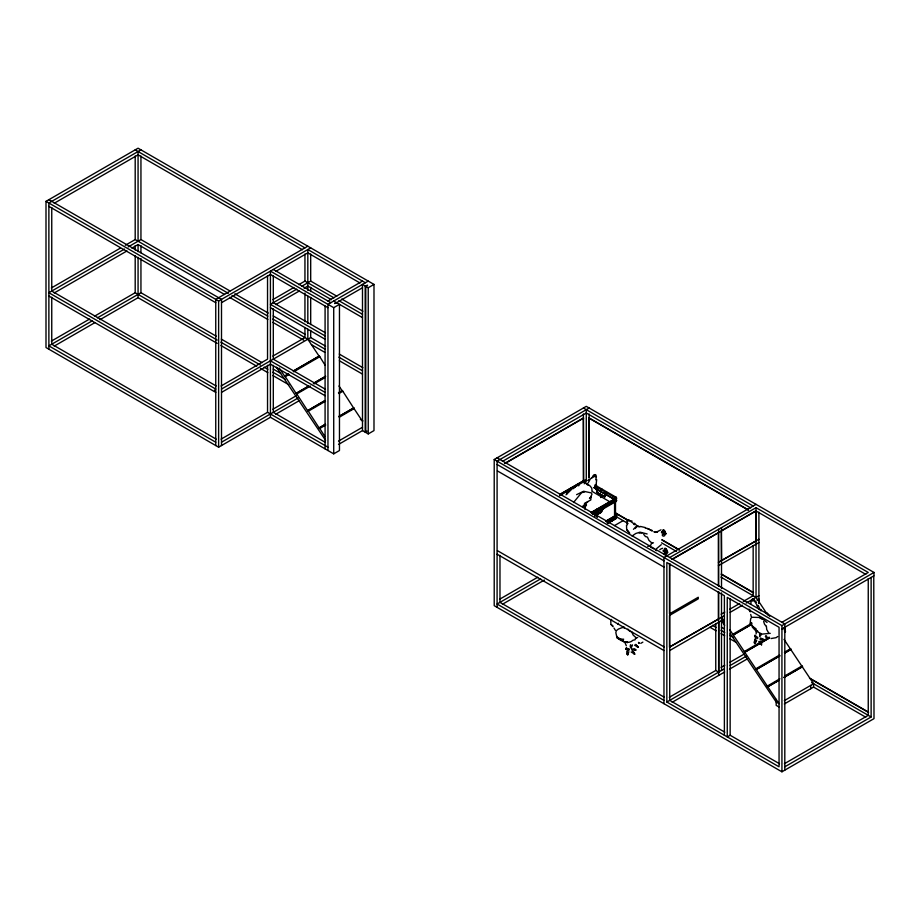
<?xml version="1.0" encoding="UTF-8"?>
<svg xmlns="http://www.w3.org/2000/svg" width="920" height="920" viewBox="0 0 920 920"><rect width="100%" height="100%" fill="white"/><g stroke="black" fill="none" stroke-linecap="round" stroke-linejoin="round"><path stroke-width="1.38" d="M631.764 649.991L634.777 650.164L635.122 649.508M585.039 509.599L585.246 505.942L584.568 505.183M614.594 499.606L605.544 494.385L604.808 496.811L597.471 492.602L597.137 488.462M601.634 508.921L601.024 512.44L594.803 515.867M606.211 493.994C604.946 493.614 603.784 497.789 605.026 496.397M766.693 637.41L766.716 636.272M628.877 651.659L627.808 654.879M632.247 644.713L631.178 647.944M663.481 530.656L663.285 529.69L662.998 530.932M665.206 549.091L665.022 548.124L664.723 549.366M765.118 612.524L767.303 612.996L768.338 614.801M755.101 640.205L755.676 635.421M663.366 531.162L663.952 530.012L663.561 530.495M665.091 549.596L665.678 548.447L665.309 548.998M752.951 601.047L752.111 600.599L752.272 599.242L754.216 600.829M763.197 639.457L762.692 640.205L759.92 639.205M664.7 533.014L664.849 532.082M615.227 517.201L615.227 517.534A2.231 1.288 0 0 1 614.779 518.144L614.779 518.282M616.504 515.602L616.515 515.073A3.404 1.966 0 0 0 615.549 513.923L614.594 514.441M596.263 489.382L597.275 488.83L597.333 492.683L596.206 489.003L593.952 487.692M594.619 476.629L595.608 476.502L595.815 475.111L592.089 477.859M665.712 549.93L665.953 549.102M663.182 530.265L663.458 530.139M664.907 548.699L665.183 548.573M576.587 494.661L583.602 491.268L591.491 492.936L591.962 494.454L590.928 496.213L590.824 499.951L584.407 503.447M664.516 532.07L664.654 531.001L665.24 531.645M666.241 550.505L666.379 549.435L666.966 550.079M600.932 512.325L601.967 508.702L614.422 501.515L615.319 502.032L614.422 501.365L592.595 513.969L592.595 511.945L614.422 499.341M759.563 633.627L759.747 636.134M627.106 651.659L626.831 653.74L627.647 654.879M630.476 644.713L630.2 646.806L631.016 647.944M578.691 485.841C580.313 483.391 577.518 482.758 577.024 485.139L573.355 488.669M601.312 511.773L602.876 509.22L601.83 508.633L601.83 506.609L602.726 507.138M756.723 640.331L754.768 643.632M623.668 639.193L619.873 639.273L617.09 638.181L615.848 632.684L616.296 630.706L618.412 629.05L624.001 626.934M583.487 507.242L585.246 505.942M597.39 514.441L597.068 517.074M785.013 629.602L784.576 629.119M758.666 609.373L760.644 609.431L760.966 610.891M664.125 531.863L664.654 531.001L664.769 531.679M665.85 550.298L666.379 549.435L666.494 550.114M601.255 511.911L595.159 515.165M605.153 496.524L606.027 494.741M755.056 639.779L754.181 642.091L754.607 643.574M601.53 511.911L602.634 509.473L601.542 508.806M663.745 531.024L664.263 530.403M665.47 549.458L665.988 548.837M592.031 490.578C592.905 486.174 586.373 483.92 584.993 482.126M594.09 476.215L593.871 475.191L595.113 474.582L595.033 475.789L595.815 475.111M761.484 634.271L759.897 636.18M582.693 506.943L583.935 505.103M763.048 640.113L763.933 640.377M588.133 482.897L589.651 480.332M755.929 636.479L757.217 637.744L756.849 638.836M573.539 502.492L581.612 492.66L584.441 492.004M589.478 498.536L589.973 497.789M637.744 646.323L637.088 646.702M634.397 653.246L633.731 653.821M594.654 486.933L596.356 484.403M566.018 494.81L572.24 488.727M604.842 496.777L604.911 496.524M574.471 487.347L576.828 485.633M594.941 515.947L601.404 512.083M664.424 534.175C666.471 535.555 662.262 537.384 662.446 535.037M666.149 552.609C668.529 553.322 664.033 556.186 664.171 553.472M784.656 628.59L784.311 627.842M784.967 629.706C785.381 628.44 784.886 630.2 784.242 629.234M635.122 650.037L636.099 650.095L634.777 649.152M661.284 544.674L656.581 548.63M584.188 483.805L585.016 482.942M618.505 623.311L617.688 624.013M596.114 484.414L596.689 479.676L595.792 479.815L596.39 476.675L595.608 476.502M584.764 506.805L586.362 505.54M587.822 480.585L588.765 479.653M593.319 476.238L589.133 480.182M591.215 496.869L590.18 497.536M587.846 501.779L584.74 504.298M777.71 636.525L776.066 637.698L771.063 638.537M279.208 368.034L284.602 376.142L288.512 373.819M308.441 386.285L296.102 393.403L284.82 375.947M293.238 371.151L319.343 356.017L325.105 365.171M296.102 393.403L308.648 386.101M324.875 400.706L307.613 410.676L296.32 393.219M307.613 410.676L325.082 400.522M325.277 424.384L319.113 427.938L307.82 410.481M338.433 392.874L342.355 390.551L353.636 408.008L338.836 416.553M319.113 427.938L325.496 424.189M324.909 436.643L319.332 427.754M353.636 408.008L362.491 421.291M750.743 624.806L733.263 634.961L751.766 624.278M767.797 615.02L767.556 614.169M769.649 637.801L744.774 652.222L769.431 637.985M766.567 636.387L765.762 636.732M761.449 643.816L760.644 644.172M779.918 655.776L756.274 669.495L779.7 655.971M790.349 648.887L791.016 649.37L784.633 653.119M779.091 680.168L767.774 686.757L778.872 680.351M801.849 666.149L802.516 666.644L783.806 677.511M647.749 546.411L650.911 545.077L651.325 543.433L653.487 542.8M633.466 529.31L636.26 526.412L638.618 526.665M632.074 536.003L635.8 533.485L639.998 532.162L647.139 533.957M664.044 534.06L663.205 533.404L664.505 531.863M665.769 552.495L664.93 551.839L666.034 550.344M642.861 642.148L640.803 643.333M626.462 648.669L625.761 649.071M614.56 501.434L614.779 501.147A2.185 1.265 0 0 0 614.813 499.606M614.56 516.258L614.779 516.108A2.231 1.288 0 0 0 615.227 515.51L615.227 515.177A2.139 1.23 0 0 0 614.962 514.717M659.789 549.712L661.319 548.722M270.423 417.3L270.423 271.124L333.718 307.671L339.468 304.347L339.468 450.524L333.718 453.847L270.423 417.3L218.626 447.2L46 347.541L46 201.353L138.069 148.201L373.991 284.418L373.991 430.594L368.241 433.918L365.757 432.48L365.757 286.304L367.597 285.246L365.183 285.97L362.491 284.418L362.491 430.594L338.514 444.44M140.944 149.868L48.875 203.021L48.875 349.197M54.222 203.262L138.069 154.847L302.473 249.768M51.347 287.971L120.393 248.112M125.327 245.26L135.194 239.568L228.309 293.319M124.51 249.055L48.875 292.721L215.751 389.068M128.202 246.916L140.944 239.568L229.942 290.95M54.222 292.962L126.971 250.953M131.905 248.112L138.069 244.547L224.595 294.503M51.347 341.136L89.573 319.067M94.495 316.216L135.194 292.721L217.177 340.055M92.448 320.723L48.875 345.874L215.751 442.221M97.382 317.872L140.944 292.721L216.349 336.26M54.222 346.115L94.909 322.621M99.843 319.769L138.069 297.7L217.177 343.378M307.82 246.203L215.751 299.368L215.751 445.544M46 201.353L218.626 301.024L310.695 247.871M221.501 302.691L270.423 274.447L327.957 307.671M275.758 271.365L307.82 252.85L360.007 282.98M272.883 299.598L293.848 287.5M298.781 284.648L304.945 281.094L333.914 297.815M296.723 289.156L270.423 304.347L325.082 335.915M301.656 286.315L310.695 281.094L336.789 296.159M275.758 304.589L299.195 291.065M304.117 288.213L307.82 286.074L331.43 299.702M327.957 301.024L362.491 281.094M368.241 281.094L327.957 304.347L327.957 450.524M336.11 302.967L362.491 287.741M365.757 286.304L368.241 287.741L373.991 284.418M221.076 385.997L267.536 359.168L267.536 275.62M272.883 356.086L304.945 337.571L304.945 327.52M221.501 389.068L310.695 337.571L325.611 346.184M221.501 392.391L270.423 364.147L325.082 395.715M293.445 370.967L319.343 356.017M284.602 376.142L288.305 374.003M285.05 376.809L288.972 374.486M293.687 371.829L319.792 356.695M313.582 383.249L324.679 376.843M313.363 383.445L325.703 376.315M296.55 394.082L310.339 386.066M314.03 383.928L325.128 377.522M221.076 439.15L267.536 412.321L327.957 447.2M272.883 409.239L296.309 395.715M221.501 442.221L297.953 398.084M275.758 414.218L299.195 400.695M338.652 392.69L342.355 390.551M308.062 411.343L325.53 401.189M338.882 393.553L342.803 391.23M339.054 416.357L353.855 407.824M319.562 428.616L325.726 425.051M339.284 417.22L354.303 408.491M338.514 441.117L362.491 427.271M362.491 430.594L365.183 432.147L367.022 431.089M873.77 575.92L874 718.646L781.931 771.799L494.212 605.682L494.212 459.505L586.281 406.353L874 572.458L874 575.782L781.931 628.935M589.156 408.008L497.087 461.161L497.087 607.349M502.435 461.403L586.281 412.999L750.685 507.909M504.493 463.542L583.406 417.979L583.636 482.183M505.954 462.955L583.636 418.105M497.432 470.936L664.309 567.284M588.926 477.917L589.156 417.979L748.615 510.036M559.555 494.557L583.142 480.941A3.473 2.012 0 0 1 586.511 480.401M586.511 480.539A3.473 2.012 0 0 0 583.153 481.091L561.142 493.775L562.051 494.304M559.647 495.696L570.515 489.428M575.471 486.565L584.142 481.562A2.185 1.265 0 0 1 585.591 481.229M597.275 486.381L596.206 486.829L596.356 488.934M604.313 496.731L597.195 492.625L604.681 496.558M497.432 550.666L664.309 647.013M605.544 492.223L605.544 494.247L605.406 492.142L606.464 491.682M596.401 489.267L605.072 494.281L606.13 493.66M590.881 512.624L614.617 498.904A1.989 1.15 0 0 0 614.652 497.501M591.917 513.233L615.491 499.617A3.473 2.012 0 0 0 615.56 496.777L615.537 496.926A3.473 2.012 0 0 1 615.48 499.755M593.504 514.487L615.491 501.791A3.473 2.012 0 0 0 615.848 499.146M594.665 515.648L600.679 512.175M605.82 521.157L614.422 516.189L615.469 516.775M605.82 521.306L614.422 516.338L615.319 516.856M606.717 521.824L615.491 516.615A3.473 2.012 0 0 0 615.56 513.774L615.376 513.682M607.131 522.721L614.56 518.431L614.594 497.294M607.947 523.146L615.491 518.788A3.553 2.047 0 0 0 616.504 517.626L616.538 515.28L615.238 515.28L616.526 515.395M608.051 523.227L615.491 518.926A3.473 2.012 0 0 0 615.848 516.281M614.537 525.584L623.116 520.639M499.56 599.276L537.786 577.208M540.661 578.875L497.087 604.026L663.964 700.373M502.435 604.256L544.364 580.06M756.033 504.355L663.964 557.509L663.964 703.696M669.725 557.509L756.033 507.679L868.25 572.458L781.931 622.299M671.933 559.291L718.635 532.599M721.51 560.832L721.28 530.805L755.803 510.864L865.777 574.356M672.163 559.417L756.033 511.002M721.28 560.705L756.033 540.903M758.908 539.235L718.405 562.361M758.908 542.558L718.405 565.685M625.738 648.428L626.359 648.163M627.681 648.439L627.049 649.06L626.462 647.703M721.096 614.226L724.799 612.087M729.732 609.247L739.599 603.554M743.291 601.415L753.158 595.723L753.158 545.433M669.495 563.569L669.495 613.858L698.269 597.241L698.269 598.839L669.495 615.457L669.495 647.082L718.635 618.976M723.971 615.894L669.495 647.082M730.146 612.329L742.474 605.21M746.178 603.071L758.908 595.723M669.725 650.532L721.51 620.632L723.913 622.023M756.918 600.196L758.908 599.035M494.212 459.505L781.931 625.611L874 572.458M769.2 637.123L744.314 651.556L744.981 652.038M669.288 697.291L715.76 670.473L718.635 672.129M721.096 667.38L724.799 665.252M729.732 662.4L744.533 653.856M724.385 735.252L724.385 595.711L666.839 562.499L666.839 702.029L723.971 669.047M730.146 665.482L746.178 656.236M672.163 702.282L724.661 671.968M729.491 669.185L747.592 658.731M779.47 655.109L755.826 668.817L756.493 669.311M784.404 652.257L790.567 648.703M784.852 652.935L791.016 649.37M779.872 678.776L767.326 686.09L767.993 686.573M784.806 675.935L802.067 665.965M784.024 677.315L802.516 666.644M784.323 700.649L813.579 683.755L784.035 639.4M779.47 763.726L730.146 735.252L727.26 736.908L727.26 597.379L779.056 627.279L779.056 766.808L666.839 702.029M784.323 703.972L813.579 687.079L865.766 717.209M784.392 763.726L868.25 715.323L868.25 578.634M784.806 766.808L871.125 716.979L871.125 577.449M593.032 475.766L595.113 474.582M655.661 532.45L661.008 529.828M583.107 481.102L584.384 481.447A1.989 1.15 0 0 1 585.591 481.194M631.522 647.116L630.614 647.116M627.359 654.281L628.164 654.062M635.226 528.54L636.168 527.39M760.357 610.247L760.644 609.431M637.709 637.502L635.547 638.135L635.133 639.779L633.018 640.228C630.453 642.85 625.956 642.953 622.886 641.274M645.207 527.965L648.45 528.781L652.073 531.104M611.673 619.459L610.754 619.838L610.891 624.323L612.915 625.91M584.154 505.241L585.35 504.769M754.664 635.341L755.343 635.329M642.045 532.956L639.205 533.082M568.272 491.257L569.101 491.004M625.634 641.884L623.484 641.665M661.882 548.492L662.733 548.262M760.472 635.398L759.609 635.11M755.343 642.85L754.469 642.551M585.867 504.528L586.488 504.712M628.314 650.555L628.613 649.267L627.21 648.611L627.325 652.119M654.741 532.278L657.535 532.082L655.994 532.151M752.111 600.599L751.134 600.622L750.881 603.773L749.834 603.485M615.238 517.431L616.515 517.097A3.404 1.966 0 0 0 615.836 516.143M630.729 647.335L631.407 647.335M628.004 654.131L627.244 654.062M770.235 633.362L762.047 634.098L756.24 631.235M631.764 648.968L633.466 649.025M753.204 599.897L753.986 599.943L753.031 598.966L752.813 600.116L752.272 599.242M638.514 643.045L639.469 643.16L638.514 642.367M624.45 627.888L623.024 627.567M666.908 553.104L664.297 552.747L664.067 553.598M664.481 534.485L662.572 534.313L662.331 535.164M640.4 526.424L645.449 527.597M647.116 528.505L652.303 530.541M629.751 533.324L626.669 529.609L626.531 525.124L627.452 524.756L626.773 521.893L627.567 521.329L627.325 520.087L629.464 520.547M627.325 520.087L632.097 521.111M623.438 640.205L619.194 638.687M588.179 485.334L586.351 484M755.274 629.74L755.952 629.901M625.876 649.094L627.52 649.761M623.3 641.378L620.103 640.101M760.207 637.951L762.979 638.974L763.956 640.262M756.206 629.027L750.064 624.323L750.674 618.688L751.789 617.251L760.736 617.504L767.05 622.495M754.504 642.735L755.136 642.942M650.75 547.423L651.855 547.848M661.549 531.61L662.423 532.036M663.274 550.045L664.148 550.471M765.371 636.421L766.567 637.456M662.918 530.783L665.988 534.094L663.216 530.897M664.654 549.217L667.724 552.529L665.988 550.229M654.925 532.22L653.775 531.726M656.65 550.654L655.5 550.16M643.701 534.37L645.426 536.544L647.438 537.096L648.968 540.408L652.107 543.191M627.923 629.073L629.659 631.246L631.66 631.798L633.19 635.122L636.341 637.905M762.461 619.356L759.345 617.584M629.751 520.731L633.995 523.848M628.015 519.697L629.257 520.352M634.719 654.12L631.166 652.004M653.028 548.412L654.028 548.976M583.406 408.008L753.158 506.011M135.194 149.868L304.945 247.871M365.366 282.75L307.82 249.527L307.82 290.386M588.926 418.105L748.385 510.174M341.757 299.023L362.882 311.224M338.882 300.69L362.491 314.318M333.718 301.024L336.306 302.519L334.581 303.519L336.881 302.853L362.491 317.641M273.298 269.468L330.843 302.691M594.86 484.989L615.537 496.926M595.021 486.162L614.594 497.444M614.422 518.362L615.319 518.891L614.779 499.111A2.185 1.265 0 0 0 614.813 497.582L614.445 497.375M582.969 481.183L583.866 481.7M593.952 487.554L615.319 499.859M325.473 332.81L273.298 302.691L273.298 275.632M614.56 501.285L615.469 501.803M270.423 307.671L325.082 339.227M615.123 512.704L628.716 520.547M637.365 525.55L639.837 526.976M662.089 539.822L679.397 549.815M721.429 574.068L753.56 592.63M614.894 512.831L628.486 520.685M661.859 539.948L679.167 549.941M721.199 574.207L753.331 592.768M234.887 293.802L268.26 313.076M273.205 315.928L305.348 334.478M339.273 354.073L362.882 367.701M570.377 488.451L571.274 488.98M602.876 509.082L601.967 508.553L601.967 506.529L602.876 507.046L602.726 509.162M615.744 516.384L628.061 523.491M661.503 542.8L676.372 551.379M720.958 577.127L756.033 597.379L767.337 614.353M615.469 516.637L614.779 515.971A2.185 1.265 0 0 0 614.962 514.567M232.012 295.469L267.858 316.158M272.803 319.022L325.22 349.278M338.882 357.167L362.491 370.794M614.56 518.282L615.469 518.799M229.54 297.355L267.858 319.481M272.803 322.334L303.703 340.181M311.42 344.632L324.794 352.348M339.388 360.778L362.491 374.118M610.765 521.306L610.202 521.582M592.595 511.945L593.504 512.463M561.004 493.867L561.913 494.385M593.365 512.543L592.457 512.026L592.457 514.05M497.087 457.849L784.806 623.956L784.806 770.132M48.875 199.697L221.501 299.368L221.501 445.544M497.087 464.485L663.964 560.832M48.875 206.344L215.751 302.691M325.473 389.298L273.298 359.168L273.298 308.878M270.423 360.824L325.082 392.391M721.429 627.233L723.902 628.659M809.473 678.063L868.652 712.23M810.474 678.902L868.422 712.367M221.294 339.112L262.085 362.664M273.205 369.081L280.623 373.37M360.398 419.416L362.882 420.854M712.367 625.324L716.07 627.463M721.015 630.315L724.73 632.466M729.675 635.317L733.378 637.456M811.658 682.651L871.125 716.979M220.892 342.194L260.44 365.033M264.155 367.172L267.858 369.322M272.803 372.174L285.165 379.304M709.895 627.221L716.07 630.786M721.015 633.638L724.73 635.778M729.675 638.641L735.85 642.206M220.892 345.517L256.737 366.217M260.44 368.356L267.858 372.646M272.803 375.498L288.88 384.767M325.473 442.451L273.298 412.321L273.298 365.332M779.056 707.008L776.181 705.352L776.181 699.372M216.154 385.974L51.75 291.065L51.75 207.517M497.087 554.185L663.964 650.532M48.875 296.044L215.751 392.391L214.498 389.999M664.366 697.279L499.974 602.358L499.974 555.381M724.81 732.182L669.725 700.373L669.725 563.661M216.154 439.139L51.75 344.218L51.75 297.229M638.031 647.22L634.49 645.104M591.928 491.303L610.167 502.021M765.578 636.18L766.394 636.674L765.946 636.065M585.764 504.827L586.477 505.367M635.743 644.38L638.146 647.151M614.594 499.468L614.801 499.755A2.185 1.265 0 0 1 614.779 501.285M619.194 639.193L617.711 637.939M618.734 637.917L621.644 640.435M632.419 651.291L634.834 654.051M582.912 506.161L583.498 506.609M629.464 649.888L628.866 648.611M753.031 598.966L756.539 602.358M634.512 523.216L636.536 525.377M754.607 636.134L755.998 637.686M754.124 627.808L755.55 629.165M626.037 641.838L627.336 642.7L627.474 641.849M616.607 636.192L617.63 637.272M755.009 630.062L752.261 627.003M761.495 644.874L758.793 641.493M763.634 621.529L764.6 624.404L766.406 626.336M768.936 615.469L769.706 616.342M754.4 600.978L757.494 605.855M626.957 529.909L628.716 531.933M611.179 624.622L612.95 626.635M750.605 622.414L751.525 623.404L732.814 634.282L733.481 634.777M665.47 532.657L665.907 533.485M667.195 551.091L667.632 551.919M751.835 625.186L752.675 626.37M633.65 523.721L634.363 524.733M760.173 640.998L761.633 644.828M721.51 620.632L724.684 625.358M730.227 633.615L776.181 702.029L779.056 703.696L729.732 629.659M276.46 367.206L325.588 440.346M721.51 617.308L724.385 621.632M319.125 356.201L307.82 339.227L307.82 329.176M338.974 385.997L342.136 390.735M784.369 630.786L785.358 632.167L785.266 631.108M613.985 628.038L615.411 630.384M751.444 622.541L751.881 623.3M758.172 605.394L759.391 608.108M757.309 630.545L757.769 631.384M757.654 637.077L757.769 638.25M768.786 633.144L766.728 629.521L766.406 626.359M784.219 628.774L784.519 629.625M624.668 641.907L626.324 645.771M749.029 609.097L749.742 610.983M750.593 623.392L750.95 624.358M785.358 630.763L785.496 631.649M757.217 605.74L757.574 606.993M750.708 614.456L751.26 616.607M749.869 609.719L750.145 611.846M756.044 631.212L756.217 633.845M813.579 683.755L813.579 687.079M810.704 685.423L810.704 688.746M781.931 625.611L781.931 771.799M758.908 512.187L758.908 603.313M758.678 599.173L758.678 603.439M756.033 507.679L756.033 597.379M755.803 510.864L755.803 540.764M730.146 598.563L730.146 735.252M721.51 527.608L721.51 588.582M721.51 592.894L721.51 670.473M718.865 622.161L718.865 672.002M718.635 529.276L718.635 585.925M718.635 591.675L718.635 675.452M718.405 532.462L718.405 585.798M718.405 591.548L718.405 618.838M715.76 623.484L715.76 670.473M615.491 499.617L615.491 518.926M611.466 520.03L611.466 520.904M600.875 491.544L600.875 489.52L601.795 488.842L600.737 489.463L600.737 491.774M600.875 497.524L601.059 494.477L600.737 497.49M597.218 514.487L597.218 517.074M589.156 413.988L589.156 477.779M586.281 409.676L586.281 480.964M583.406 413.988L583.406 482.046M566.8 493.89L566.8 491.579L565.765 490.969L566.662 491.636L566.662 493.66M368.241 287.741L368.241 433.918M365.183 285.97L365.183 432.147M333.718 307.671L333.718 453.847M325.082 306.003L325.082 448.868M310.695 254.035L310.695 281.094M310.695 287.293L310.695 291.594M310.695 297.344L310.695 324.645M310.695 330.384L310.695 337.571M307.82 296.136L307.82 323.426M304.945 254.035L304.945 281.094M304.945 293.031L304.945 321.77M267.536 365.332L267.536 412.321M218.626 301.024L218.626 447.2M140.944 156.02L140.944 239.568M140.944 245.732L140.944 252.85M140.944 258.555L140.944 292.721M138.069 151.524L138.069 241.224M138.069 244.547L138.069 251.666M138.069 257.358L138.069 297.7M135.194 156.02L135.194 239.568M135.194 245.732L135.194 250.01M135.194 255.702L135.194 292.721M614.985 517.212A1.989 1.15 0 0 1 614.617 518.213M615.56 499.088A3.473 2.012 0 0 1 615.48 501.929M612.57 519.397A6.095 3.519 0 0 1 611.616 520.11L611.616 520.984A6.095 3.519 0 0 0 612.57 520.26M761.553 643.23L761.472 644.046L761.024 642.459L761.553 643.23M662.089 532.634L661.503 532.565L662.089 532.634M663.826 551.068L663.228 550.999L663.826 551.068M755.837 641.505L755.032 642.861L755.837 641.505M760.978 634.053L760.161 635.421L760.978 634.053M628.222 652.671L627.819 654.085L628.222 652.671M631.591 645.736L631.189 647.151L631.591 645.736M635.513 649.646L634.006 649.336L635.513 649.646M763.543 639.837L762.243 639.227L763.543 639.837M637.606 646.519L636.364 645.472L637.606 646.519M598.115 509.657L597.068 509.047L597.068 511.37L598.115 511.968L597.218 511.301L597.218 509.277L598.115 509.657M634.306 652.671L633.546 652.096L634.432 653.349L634.306 652.671"/></g></svg>
